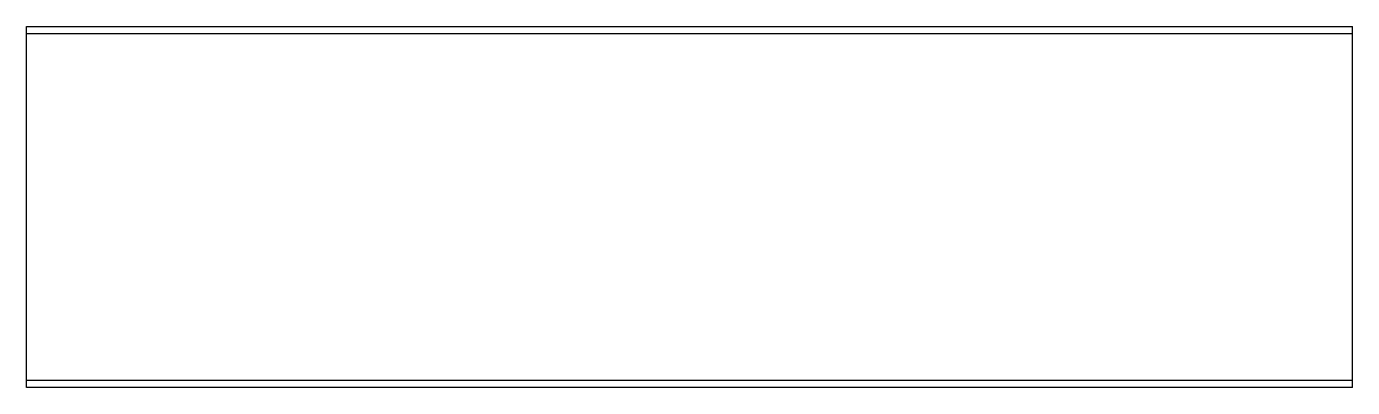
# Model space of a CAD drawing. Header units: millimetres. Extents: x -735 to 0, y -66 to 134.
import ezdxf

# ---------------------------------------------------------------- set-up
doc = ezdxf.new("R2010")
doc.units = ezdxf.units.MM

msp = doc.modelspace()

# ---------------------------------------------------------------- linework, layer by layer
at = {"color": 7, "linetype": 'Continuous', "lineweight": 25}
for p, q in [((-735, -65.73), (-735, 134.27)), ((-735, 134.27), (0, 134.27)), ((0, -65.73), (0, 134.27)), ((0, 130.27), (-735, 130.27)), ((-735, -61.73), (0, -61.73)), ((0, -65.73), (-735, -65.73))]:
    msp.add_line(p, q, dxfattribs=at)

doc.saveas('drawing.dxf')
